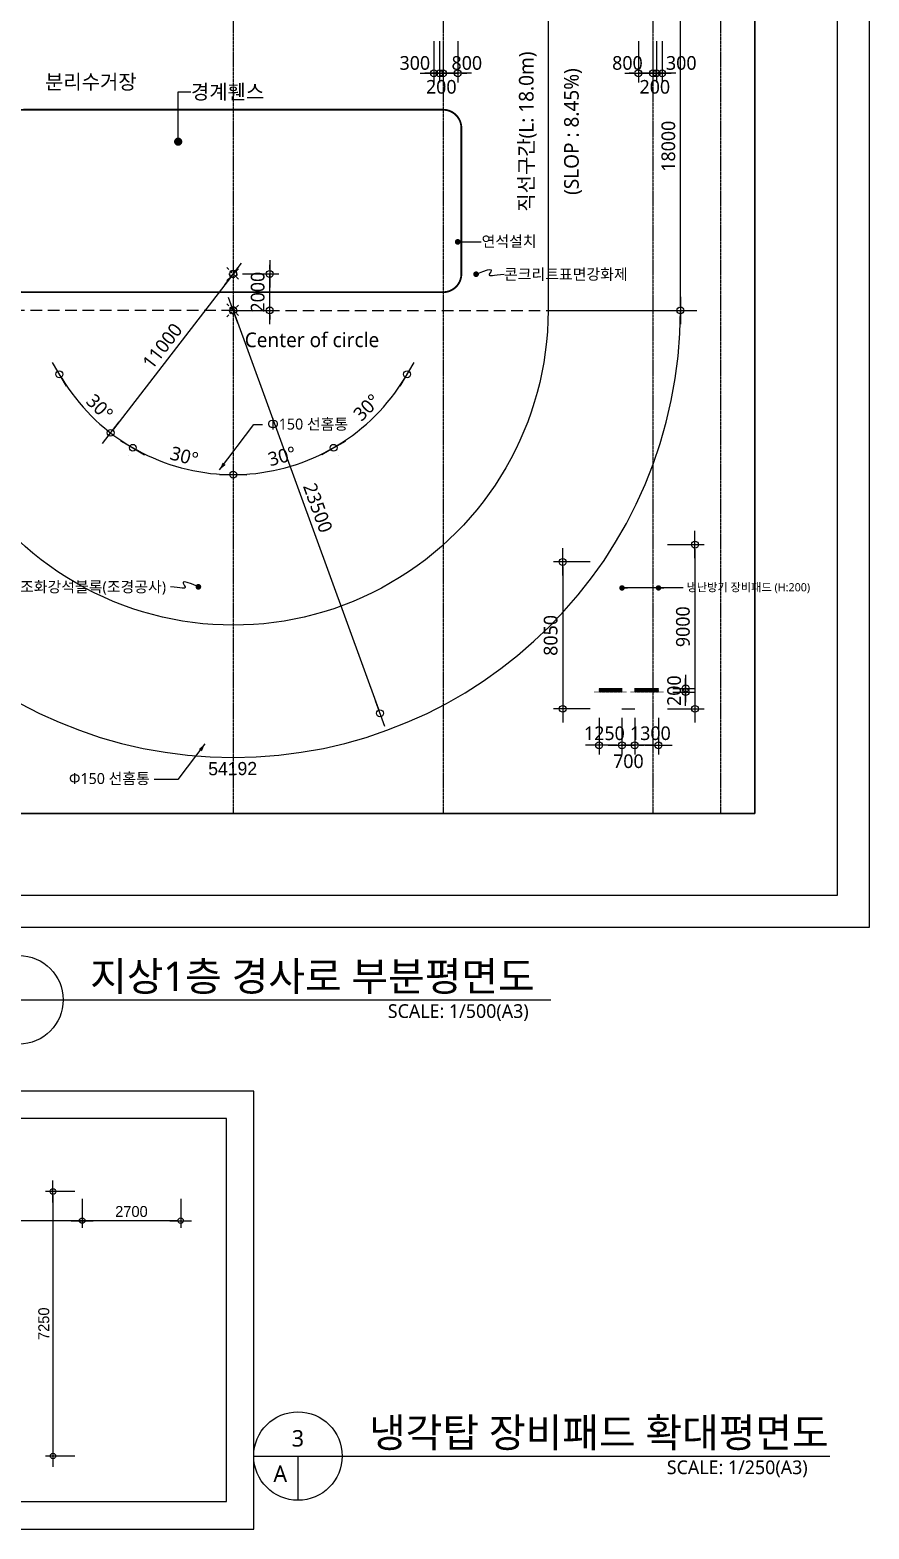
# Model space of a CAD drawing. Header units: millimetres. Extents: x 367092 to 767578, y 396038 to 811791.
# Drawn here: x 408834 to 454805, y 682525 to 764687 of the extents above; entities that cross this region are included whole.
import ezdxf
from ezdxf.enums import TextEntityAlignment as Align

# ---------------------------------------------------------------- set-up
doc = ezdxf.new("R2010")
doc.units = ezdxf.units.MM
doc.header["$LTSCALE"] = 100
doc.header["$MEASUREMENT"] = 0
doc.header["$PDSIZE"] = -10
for name, pattern in [('CENTER', [2, 1.25, -0.25, 0.25, -0.25]), ('HID', [2.5, 1.5, -1]), ('HIDDEN', [9.525, 6.35, -3.175]), ('SYM$0$DASHDOT', [1, 0.5, -0.25, 0, -0.25])]:
    doc.linetypes.add(name, pattern=pattern)
doc.layers.get('0').update_dxf_attribs({"linetype": 'CONTINUOUS'})
doc.layers.get('Defpoints').update_dxf_attribs({"color": 171, "linetype": 'CONTINUOUS'})
for name, color, linetype in [('CEN(ST)', 1, 'CENTER'), ('DIM', 7, 'CONTINUOUS'), ('LED', 7, 'CONTINUOUS'), ('NDIM', 7, 'CONTINUOUS'), ('SASAC 도면명', 2, 'CONTINUOUS'), ('SYM', 7, 'CONTINUOUS'), ('SYM(STAIR)', 251, 'CONTINUOUS'), ('SYM(단차_HATCH)', 252, 'CONTINUOUS'), ('SYM(단차_LINE)', 2, 'CONTINUOUS'), ('TEXT', 3, 'CONTINUOUS'), ('TEXT(MIN)', 7, 'CONTINUOUS'), ('TEXT(실명)', 3, 'CONTINUOUS'), ('TEXT-기입', 6, 'CONTINUOUS'), ('구간정리', 6, 'CONTINUOUS')]:
    doc.layers.add(name, color=color, linetype=linetype)
doc.styles.add('CGS', font='cgse', dxfattribs={"bigfont": 'cgs'})
doc.styles.add('궁서체', font='')
doc.styles.add('나눔바른고딕', font='NanumBarunGothic.ttf')
doc.styles.get('궁서체').set_extended_font_data('GungsuhChe')
doc.dimstyles.new('CPDIM1', dxfattribs={"dimtxt": 3, "dimasz": 2.5, "dimexe": 1.25, "dimexo": 5, "dimgap": 1.5, "dimtad": 1, "dimdec": 0, "dimzin": 1, "dimdsep": 46, "dimlunit": 6, "dimtxsty": '궁서체', "dimblk1": 'Z_DOT', "dimblk2": 'Z_DOT', "dimsah": 1, "dimcen": 2.5, "dimadec": 0, "dimazin": 0, "dimtfac": 1, "dimtdec": 0, "dimtix": 1, "dimtmove": 2, "dimatfit": 3, "dimldrblk": 'Z_DOT', "dimfxl": 1, "dimtolj": 1, "dimtzin": 1, "dimarcsym": 0})
doc.dimstyles.new('NDIM 1200', dxfattribs={"dimscale": 500, "dimtxt": 3, "dimasz": 1, "dimexe": 2, "dimexo": 2, "dimgap": 1, "dimtad": 1, "dimdec": 0, "dimdsep": 46, "dimtxsty": 'CGS', "dimblk": 'DOT0', "dimcen": 1, "dimdle": 8, "dimclrd": 2, "dimclre": 2, "dimclrt": 2, "dimadec": 0, "dimazin": 0, "dimtfac": 1, "dimtdec": 0, "dimtix": 1, "dimtmove": 2, "dimatfit": 3, "dimldrblk": 'DOT0', "dimfxl": 1, "dimtolj": 1, "dimtzin": 0, "dimlwd": -1, "dimlwe": -1, "dimarcsym": 0})
pattern_1 = [(225, (-2438735.248, 731339.954), (15.71544821, -15.71544821), [])]

# ---------------------------------------------------------------- blocks, each defined once
blk = doc.blocks.new('NJKFNKDFGKFDHGFH')
at = {"layer": 'CEN(ST)', "ltscale": 0.5}
for points in [[(43315793.4, 1700115.3), (43315793.4, 1622171.2)], [(43327293.4, 1700115.3), (43327293.4, 1622171.2)], [(43338793.4, 1700115.3), (43338793.4, 1622171.2)], [(43342493.4, 1700115.3), (43342493.4, 1622171.2)]]:
    blk.add_lwpolyline(points, dxfattribs=at)
at = {"layer": 'Defpoints', "ltscale": 10000}
for points in [[(43280781.7, 1706365.3), (43350629.3, 1706365.3), (43350629.3, 1615921.2), (43280781.7, 1615921.2)], [(43282531.7, 1704615.3), (43348879.3, 1704615.3), (43348879.3, 1617671.2), (43282531.7, 1617671.2)], [(43287031.7, 1700115.3), (43344379.3, 1700115.3), (43344379.3, 1622171.2), (43287031.7, 1622171.2)]]:
    blk.add_lwpolyline(points, close=True, dxfattribs=at)
blk = doc.blocks.new('DOT0')
blk.add_line((-3, 0), (3, 0))
at = {"color": 6}
blk.add_circle((0, 0), 0.75, dxfattribs=at)
blk = doc.blocks.new('*D93')
at = {"layer": 'Defpoints', "color": 0, "ltscale": 0.4, "transparency": 16777216}
for p in [(437219, 767316), (444469, 767316), (437219, 749316)]:
    blk.add_point(p, dxfattribs=at)
at = {"layer": 'NDIM', "ltscale": 0.4, "transparency": 16777216}
for p, q in [((437719, 767316), (444969, 767316)), ((444469, 749566), (444469, 767066)), ((437719, 749316), (444969, 749316))]:
    blk.add_line(p, q, dxfattribs=at)
at = {"layer": 'NDIM', "ltscale": 0.4, "transparency": 16777216, "xscale": 250, "yscale": 250, "zscale": 250}
for p, rotation in [((444469, 767316), 90), ((444469, 749316), 270)]:
    blk.add_blockref('DOT0', p, dxfattribs=dict(at, rotation=rotation))
at = {"layer": 'NDIM', "ltscale": 0.4, "transparency": 16777216, "insert": (443812, 758316), "char_height": 750, "attachment_point": 5, "rotation": 90, "style": '나눔바른고딕'}
blk.add_mtext('\\A1;18000', dxfattribs=at)
blk = doc.blocks.new('A$C3FE61B3A')
at = {"layer": 'SYM(STAIR)', "color": 2, "linetype": 'HID'}
for points in [[(0, 707), (707, 0)], [(0, 0), (707, 707)]]:
    blk.add_lwpolyline(points, dxfattribs=at)
blk.add_circle((354, 354), 200, dxfattribs=at)
blk = doc.blocks.new('*D117')
at = {"layer": 'Defpoints', "color": 0, "ltscale": 0.4, "transparency": 16777216}
for p in [(430969, 764566), (431269, 764566), (431269, 762316)]:
    blk.add_point(p, dxfattribs=at)
at = {"layer": 'NDIM', "ltscale": 0.4, "transparency": 16777216}
for p, q in [((430969, 764066), (430969, 761816)), ((431269, 764066), (431269, 761816)), ((430719, 762316), (430469, 762316)), ((430969, 762316), (431269, 762316)), ((431519, 762316), (431769, 762316))]:
    blk.add_line(p, q, dxfattribs=at)
at = {"layer": 'NDIM', "ltscale": 0.4, "transparency": 16777216, "xscale": 250, "yscale": 250, "zscale": 250}
blk.add_blockref('DOT0', (430969, 762316), dxfattribs=at)
at = {"layer": 'NDIM', "ltscale": 0.4, "transparency": 16777216, "xscale": 250, "yscale": 250, "zscale": 250, "rotation": 180}
blk.add_blockref('DOT0', (431269, 762316), dxfattribs=at)
at = {"layer": 'NDIM', "ltscale": 0.4, "transparency": 16777216, "insert": (429919, 762876), "char_height": 750, "attachment_point": 5, "style": '나눔바른고딕'}
blk.add_mtext('\\A1;300', dxfattribs=at)
blk = doc.blocks.new('*D118')
at = {"layer": 'Defpoints', "color": 0, "ltscale": 0.4, "transparency": 16777216}
for p in [(431269, 764566), (431469, 764566), (431469, 762316)]:
    blk.add_point(p, dxfattribs=at)
at = {"layer": 'NDIM', "ltscale": 0.4, "transparency": 16777216}
for p, q in [((431269, 764066), (431269, 761816)), ((431469, 764066), (431469, 761816)), ((431019, 762316), (430769, 762316)), ((431269, 762316), (431469, 762316)), ((431719, 762316), (431969, 762316))]:
    blk.add_line(p, q, dxfattribs=at)
at = {"layer": 'NDIM', "ltscale": 0.4, "transparency": 16777216, "xscale": 250, "yscale": 250, "zscale": 250}
blk.add_blockref('DOT0', (431269, 762316), dxfattribs=at)
at = {"layer": 'NDIM', "ltscale": 0.4, "transparency": 16777216, "xscale": 250, "yscale": 250, "zscale": 250, "rotation": 180}
blk.add_blockref('DOT0', (431469, 762316), dxfattribs=at)
at = {"layer": 'NDIM', "ltscale": 0.4, "transparency": 16777216, "insert": (431369, 761566), "char_height": 750, "attachment_point": 5, "style": '나눔바른고딕'}
blk.add_mtext('\\A1;200', dxfattribs=at)
blk = doc.blocks.new('*D119')
at = {"layer": 'Defpoints', "color": 0, "ltscale": 0.4, "transparency": 16777216}
for p in [(431469, 764566), (432269, 764566), (432269, 762316)]:
    blk.add_point(p, dxfattribs=at)
at = {"layer": 'NDIM', "ltscale": 0.4, "transparency": 16777216}
for p, q in [((431469, 764066), (431469, 761816)), ((432269, 764066), (432269, 761816)), ((431219, 762316), (430969, 762316)), ((431469, 762316), (432269, 762316)), ((432519, 762316), (432769, 762316))]:
    blk.add_line(p, q, dxfattribs=at)
at = {"layer": 'NDIM', "ltscale": 0.4, "transparency": 16777216, "xscale": 250, "yscale": 250, "zscale": 250}
blk.add_blockref('DOT0', (431469, 762316), dxfattribs=at)
at = {"layer": 'NDIM', "ltscale": 0.4, "transparency": 16777216, "xscale": 250, "yscale": 250, "zscale": 250, "rotation": 180}
blk.add_blockref('DOT0', (432269, 762316), dxfattribs=at)
at = {"layer": 'NDIM', "ltscale": 0.4, "transparency": 16777216, "insert": (432769, 762876), "char_height": 750, "attachment_point": 5, "style": '나눔바른고딕'}
blk.add_mtext('\\A1;800', dxfattribs=at)
blk = doc.blocks.new('*D120')
at = {"layer": 'Defpoints', "color": 0, "ltscale": 0.4, "transparency": 16777216}
for p in [(442169, 764566), (442969, 764566), (442969, 762316)]:
    blk.add_point(p, dxfattribs=at)
at = {"layer": 'NDIM', "ltscale": 0.4, "transparency": 16777216}
for p, q in [((442169, 764066), (442169, 761816)), ((442969, 764066), (442969, 761816)), ((441919, 762316), (441669, 762316)), ((442169, 762316), (442969, 762316)), ((443219, 762316), (443469, 762316))]:
    blk.add_line(p, q, dxfattribs=at)
at = {"layer": 'NDIM', "ltscale": 0.4, "transparency": 16777216, "xscale": 250, "yscale": 250, "zscale": 250}
blk.add_blockref('DOT0', (442169, 762316), dxfattribs=at)
at = {"layer": 'NDIM', "ltscale": 0.4, "transparency": 16777216, "xscale": 250, "yscale": 250, "zscale": 250, "rotation": 180}
blk.add_blockref('DOT0', (442969, 762316), dxfattribs=at)
at = {"layer": 'NDIM', "ltscale": 0.4, "transparency": 16777216, "insert": (441569, 762876), "char_height": 750, "attachment_point": 5, "style": '나눔바른고딕'}
blk.add_mtext('\\A1;800', dxfattribs=at)
blk = doc.blocks.new('*D121')
at = {"layer": 'Defpoints', "color": 0, "ltscale": 0.4, "transparency": 16777216}
for p in [(442969, 764566), (443169, 764566), (443169, 762316)]:
    blk.add_point(p, dxfattribs=at)
at = {"layer": 'NDIM', "ltscale": 0.4, "transparency": 16777216}
for p, q in [((442969, 764066), (442969, 761816)), ((443169, 764066), (443169, 761816)), ((442719, 762316), (442469, 762316)), ((442969, 762316), (443169, 762316)), ((443419, 762316), (443669, 762316))]:
    blk.add_line(p, q, dxfattribs=at)
at = {"layer": 'NDIM', "ltscale": 0.4, "transparency": 16777216, "xscale": 250, "yscale": 250, "zscale": 250}
blk.add_blockref('DOT0', (442969, 762316), dxfattribs=at)
at = {"layer": 'NDIM', "ltscale": 0.4, "transparency": 16777216, "xscale": 250, "yscale": 250, "zscale": 250, "rotation": 180}
blk.add_blockref('DOT0', (443169, 762316), dxfattribs=at)
at = {"layer": 'NDIM', "ltscale": 0.4, "transparency": 16777216, "insert": (443069, 761566), "char_height": 750, "attachment_point": 5, "style": '나눔바른고딕'}
blk.add_mtext('\\A1;200', dxfattribs=at)
blk = doc.blocks.new('*D122')
at = {"layer": 'Defpoints', "color": 0, "ltscale": 0.4, "transparency": 16777216}
for p in [(443169, 764566), (443469, 764566), (443469, 762316)]:
    blk.add_point(p, dxfattribs=at)
at = {"layer": 'NDIM', "ltscale": 0.4, "transparency": 16777216}
for p, q in [((443169, 764066), (443169, 761816)), ((443469, 764066), (443469, 761816)), ((442919, 762316), (442669, 762316)), ((443169, 762316), (443469, 762316)), ((443719, 762316), (443969, 762316))]:
    blk.add_line(p, q, dxfattribs=at)
at = {"layer": 'NDIM', "ltscale": 0.4, "transparency": 16777216, "xscale": 250, "yscale": 250, "zscale": 250}
blk.add_blockref('DOT0', (443169, 762316), dxfattribs=at)
at = {"layer": 'NDIM', "ltscale": 0.4, "transparency": 16777216, "xscale": 250, "yscale": 250, "zscale": 250, "rotation": 180}
blk.add_blockref('DOT0', (443469, 762316), dxfattribs=at)
at = {"layer": 'NDIM', "ltscale": 0.4, "transparency": 16777216, "insert": (444519, 762876), "char_height": 750, "attachment_point": 5, "style": '나눔바른고딕'}
blk.add_mtext('\\A1;300', dxfattribs=at)
blk = doc.blocks.new('*D33')
at = {"layer": 'Defpoints', "color": 0, "ltscale": 0.4, "transparency": 16777216}
for p in [(419969, 751316), (419969, 751316), (410443, 745816), (411543, 744245), (414469, 741789)]:
    blk.add_point(p, dxfattribs=at)
at = {"layer": 'NDIM', "ltscale": 0.4, "transparency": 16777216}
blk.add_line((414219, 741356), (414219, 741356), dxfattribs=at)
blk.add_arc((419969, 751316), 11000, 211.3022, 238.69779, dxfattribs=at)
at = {"layer": 'NDIM', "ltscale": 0.4, "transparency": 16777216, "xscale": 250, "yscale": 250, "zscale": 250}
for p, rotation in [((410443, 745816), 120.6511024170367), ((414469, 741789), 329.3488972360865)]:
    blk.add_blockref('DOT0', p, dxfattribs=dict(at, rotation=rotation))
at = {"layer": 'NDIM', "ltscale": 0.4, "transparency": 16777216, "insert": (412656, 744003), "char_height": 750, "attachment_point": 5, "rotation": 315, "style": '나눔바른고딕'}
blk.add_mtext('\\A1;30°', dxfattribs=at)
blk = doc.blocks.new('*D34')
at = {"layer": 'Defpoints', "color": 0, "ltscale": 0.4, "transparency": 16777216}
for p in [(419969, 751316), (419969, 751316), (414469, 741789), (416207, 740979), (419969, 740316)]:
    blk.add_point(p, dxfattribs=at)
at = {"layer": 'NDIM', "ltscale": 0.4, "transparency": 16777216}
blk.add_line((419969, 739816), (419969, 739816), dxfattribs=at)
blk.add_arc((419969, 751316), 11000, 241.3022, 268.69791, dxfattribs=at)
at = {"layer": 'NDIM', "ltscale": 0.4, "transparency": 16777216, "xscale": 250, "yscale": 250, "zscale": 250}
for p, rotation in [((414469, 741789), 150.6511021082802), ((419969, 740316), 359.3490095799417)]:
    blk.add_blockref('DOT0', p, dxfattribs=dict(at, rotation=rotation))
at = {"layer": 'NDIM', "ltscale": 0.4, "transparency": 16777216, "insert": (417292, 741326), "char_height": 750, "attachment_point": 5, "rotation": 345.00006, "style": '나눔바른고딕'}
blk.add_mtext('\\A1;30°', dxfattribs=at)
blk = doc.blocks.new('*D35')
at = {"layer": 'Defpoints', "color": 0, "ltscale": 0.4, "transparency": 16777216}
for p in [(419969, 751316), (419969, 751316), (429495, 745816), (427040, 742889), (425469, 741789)]:
    blk.add_point(p, dxfattribs=at)
at = {"layer": 'NDIM', "ltscale": 0.4, "transparency": 16777216}
blk.add_line((425719, 741356), (425719, 741356), dxfattribs=at)
blk.add_arc((419969, 751316), 11000, 301.30221, 328.6978, dxfattribs=at)
at = {"layer": 'NDIM', "ltscale": 0.4, "transparency": 16777216, "xscale": 250, "yscale": 250, "zscale": 250}
for p, rotation in [((429495, 745816), 59.34889758296331), ((425469, 741789), 210.651102763915)]:
    blk.add_blockref('DOT0', p, dxfattribs=dict(at, rotation=rotation))
at = {"layer": 'NDIM', "ltscale": 0.4, "transparency": 16777216, "insert": (427282, 744003), "char_height": 750, "attachment_point": 5, "rotation": 45, "style": '나눔바른고딕'}
blk.add_mtext('\\A1;30°', dxfattribs=at)
blk = doc.blocks.new('*D36')
at = {"layer": 'Defpoints', "color": 0, "ltscale": 0.4, "transparency": 16777216}
for p in [(419969, 751316), (419969, 751316), (425469, 741789), (419969, 740316), (421879, 740483)]:
    blk.add_point(p, dxfattribs=at)
at = {"layer": 'NDIM', "ltscale": 0.4, "transparency": 16777216}
blk.add_line((419969, 739816), (419969, 739816), dxfattribs=at)
blk.add_arc((419969, 751316), 11000, 271.30209, 298.6978, dxfattribs=at)
at = {"layer": 'NDIM', "ltscale": 0.4, "transparency": 16777216, "xscale": 250, "yscale": 250, "zscale": 250}
for p, rotation in [((425469, 741789), 29.34889789171987), ((419969, 740316), 180.650990420058)]:
    blk.add_blockref('DOT0', p, dxfattribs=dict(at, rotation=rotation))
at = {"layer": 'NDIM', "ltscale": 0.4, "transparency": 16777216, "insert": (422646, 741326), "char_height": 750, "attachment_point": 5, "rotation": 14.99994, "style": '나눔바른고딕'}
blk.add_mtext('\\A1;30°', dxfattribs=at)
blk = doc.blocks.new('Z_DOT')
at = {"layer": 'DIM', "color": 0}
for p, q in [((-1, 0), (1, 0)), ((0, -1), (0, 1))]:
    blk.add_line(p, q, dxfattribs=at)
for radius in [0.5, 0.25]:
    blk.add_circle((0, 0), radius, dxfattribs=at)
blk = doc.blocks.new('*D56')
at = {"layer": 'Defpoints', "color": 0, "ltscale": 0.4, "transparency": 16777216}
for p in [(419969, 799691), (435230, 778816), (426331, 776290), (419969, 767316), (419969, 721747)]:
    blk.add_point(p, dxfattribs=at)
at = {"layer": 'NDIM', "ltscale": 0.4, "transparency": 16777216}
blk.add_arc((419969, 767316), 11000, 38.3022, 88.6978, dxfattribs=at)
at = {"layer": 'NDIM', "ltscale": 0.4, "transparency": 16777216, "xscale": 250, "yscale": 250, "zscale": 250}
for p, rotation in [((419969, 778316), 179.34889758284), ((428754, 773936), 307.6511024156261)]:
    blk.add_blockref('DOT0', p, dxfattribs=dict(at, rotation=rotation))
at = {"layer": 'NDIM', "ltscale": 0.4, "transparency": 16777216, "insert": (425170, 777747), "char_height": 750, "attachment_point": 5, "rotation": 333.5, "style": '나눔바른고딕'}
blk.add_mtext('\\A1;53°', dxfattribs=at)
blk = doc.blocks.new('*D402')
at = {"layer": 'Defpoints', "color": 0, "ltscale": 0.4, "transparency": 16777216}
for p in [(411692, 701025), (410092, 686525), (411692, 686525)]:
    blk.add_point(p, dxfattribs=at)
at = {"layer": 'NDIM', "ltscale": 0.4, "transparency": 16777216}
for p, q in [((411292, 701025), (409692, 701025)), ((410092, 700825), (410092, 686725)), ((411292, 686525), (409692, 686525))]:
    blk.add_line(p, q, dxfattribs=at)
at = {"layer": 'NDIM', "ltscale": 0.4, "transparency": 16777216, "xscale": 200, "yscale": 200, "zscale": 200}
for p, rotation in [((410092, 701025), 90), ((410092, 686525), 270)]:
    blk.add_blockref('DOT0', p, dxfattribs=dict(at, rotation=rotation))
at = {"layer": 'NDIM', "ltscale": 0.4, "transparency": 16777216, "insert": (409592, 693775), "char_height": 600, "attachment_point": 5, "rotation": 90, "style": 'CGS'}
blk.add_mtext('\\A1;7250', dxfattribs=at)
blk = doc.blocks.new('*D403')
at = {"layer": 'Defpoints', "color": 0, "ltscale": 0.4, "transparency": 16777216}
for p in [(411692, 701025), (417092, 701025), (411692, 699425)]:
    blk.add_point(p, dxfattribs=at)
at = {"layer": 'NDIM', "ltscale": 0.4, "transparency": 16777216}
for p, q in [((411692, 700625), (411692, 699025)), ((417092, 700625), (417092, 699025)), ((416892, 699425), (411892, 699425))]:
    blk.add_line(p, q, dxfattribs=at)
at = {"layer": 'NDIM', "ltscale": 0.4, "transparency": 16777216, "xscale": 200, "yscale": 200, "zscale": 200, "rotation": 180}
blk.add_blockref('DOT0', (411692, 699425), dxfattribs=at)
at = {"layer": 'NDIM', "ltscale": 0.4, "transparency": 16777216, "xscale": 200, "yscale": 200, "zscale": 200}
blk.add_blockref('DOT0', (417092, 699425), dxfattribs=at)
at = {"layer": 'NDIM', "ltscale": 0.4, "transparency": 16777216, "insert": (414392, 699925), "char_height": 600, "attachment_point": 5, "style": 'CGS'}
blk.add_mtext('\\A1;2700', dxfattribs=at)
blk = doc.blocks.new('*D412')
at = {"layer": 'Defpoints', "color": 0, "ltscale": 0.4, "transparency": 16777216}
for p in [(372492, 701025), (411692, 701025), (372492, 699425)]:
    blk.add_point(p, dxfattribs=at)
at = {"layer": 'NDIM', "ltscale": 0.4, "transparency": 16777216}
for p, q in [((372492, 700625), (372492, 699025)), ((411692, 700625), (411692, 699025)), ((411492, 699425), (372692, 699425))]:
    blk.add_line(p, q, dxfattribs=at)
at = {"layer": 'NDIM', "ltscale": 0.4, "transparency": 16777216, "xscale": 200, "yscale": 200, "zscale": 200, "rotation": 180}
blk.add_blockref('DOT0', (372492, 699425), dxfattribs=at)
at = {"layer": 'NDIM', "ltscale": 0.4, "transparency": 16777216, "xscale": 200, "yscale": 200, "zscale": 200}
blk.add_blockref('DOT0', (411692, 699425), dxfattribs=at)
at = {"layer": 'NDIM', "ltscale": 0.4, "transparency": 16777216, "insert": (392092, 699925), "char_height": 600, "attachment_point": 5, "style": 'CGS'}
blk.add_mtext('\\A1;19600', dxfattribs=at)
blk = doc.blocks.new('*D418')
at = {"layer": 'Defpoints', "color": 0, "ltscale": 0.4, "transparency": 16777216}
for p in [(419969, 751316), (421969, 751316), (419969, 749316)]:
    blk.add_point(p, dxfattribs=at)
at = {"layer": 'NDIM', "ltscale": 0.4, "transparency": 16777216}
for p, q in [((421969, 751566), (421969, 751816)), ((420469, 751316), (422469, 751316)), ((421969, 749316), (421969, 751316)), ((420469, 749316), (422469, 749316)), ((421969, 749066), (421969, 748816))]:
    blk.add_line(p, q, dxfattribs=at)
at = {"layer": 'NDIM', "ltscale": 0.4, "transparency": 16777216, "xscale": 250, "yscale": 250, "zscale": 250}
for p, rotation in [((421969, 751316), 270), ((421969, 749316), 90)]:
    blk.add_blockref('DOT0', p, dxfattribs=dict(at, rotation=rotation))
at = {"layer": 'NDIM', "ltscale": 0.4, "transparency": 16777216, "insert": (421312, 750316), "char_height": 750, "attachment_point": 5, "rotation": 90, "style": '나눔바른고딕'}
blk.add_mtext('\\A1;2000', dxfattribs=at)
blk = doc.blocks.new('*D419')
at = {"layer": 'Defpoints', "color": 0, "ltscale": 0.4, "transparency": 16777216}
for p in [(419969, 749316), (428007, 727233), (428007, 727233)]:
    blk.add_point(p, dxfattribs=at)
at = {"layer": 'NDIM', "ltscale": 0.4, "transparency": 16777216}
blk.add_line((420055, 749081), (427921, 727468), dxfattribs=at)
at = {"layer": 'NDIM', "ltscale": 0.4, "transparency": 16777216, "xscale": 250, "yscale": 250, "zscale": 250}
for p, rotation in [((419969, 749316), 109.9999475570567), ((428007, 727233), 289.9999475570568)]:
    blk.add_blockref('DOT0', p, dxfattribs=dict(at, rotation=rotation))
at = {"layer": 'NDIM', "ltscale": 0.4, "transparency": 16777216, "insert": (424606, 738499), "char_height": 750, "attachment_point": 5, "rotation": 289.99995, "style": '나눔바른고딕'}
blk.add_mtext('\\A1;23500', dxfattribs=at)
blk = doc.blocks.new('*D422')
at = {"layer": 'Defpoints', "color": 0, "ltscale": 0.4, "transparency": 16777216}
for p in [(419969, 751316), (413250, 742607), (413250, 742607)]:
    blk.add_point(p, dxfattribs=at)
at = {"layer": 'NDIM', "ltscale": 0.4, "transparency": 16777216}
blk.add_line((419817, 751118), (413403, 742804), dxfattribs=at)
at = {"layer": 'NDIM', "ltscale": 0.4, "transparency": 16777216, "xscale": 250, "yscale": 250, "zscale": 250}
for p, rotation in [((419969, 751316), 52.3487029783139), ((413250, 742607), 232.3487029783139)]:
    blk.add_blockref('DOT0', p, dxfattribs=dict(at, rotation=rotation))
at = {"layer": 'NDIM', "ltscale": 0.4, "transparency": 16777216, "insert": (416089, 747363), "char_height": 750, "attachment_point": 5, "rotation": 52.3487, "style": '나눔바른고딕'}
blk.add_mtext('\\A1;11000', dxfattribs=at)
blk = doc.blocks.new('*D474')
at = {"layer": 'Defpoints', "color": 0, "ltscale": 0.4, "transparency": 16777216}
for p in [(443269, 736480), (443269, 727480), (445269, 727480)]:
    blk.add_point(p, dxfattribs=at)
at = {"layer": 'NDIM', "ltscale": 0.4, "transparency": 16777216}
for p, q in [((443769, 736480), (445769, 736480)), ((445269, 736230), (445269, 727730)), ((443769, 727480), (445769, 727480))]:
    blk.add_line(p, q, dxfattribs=at)
at = {"layer": 'NDIM', "ltscale": 0.4, "transparency": 16777216, "xscale": 250, "yscale": 250, "zscale": 250}
for p, rotation in [((445269, 736480), 90), ((445269, 727480), 270)]:
    blk.add_blockref('DOT0', p, dxfattribs=dict(at, rotation=rotation))
at = {"layer": 'NDIM', "ltscale": 0.4, "transparency": 16777216, "insert": (444611, 731980), "char_height": 750, "attachment_point": 5, "rotation": 90, "style": '나눔바른고딕'}
blk.add_mtext('\\A1;9000', dxfattribs=at)
blk = doc.blocks.new('*D475')
at = {"layer": 'Defpoints', "color": 0, "ltscale": 0.4, "transparency": 16777216}
for p in [(441969, 727480), (443269, 727480), (441969, 725480)]:
    blk.add_point(p, dxfattribs=at)
at = {"layer": 'NDIM', "ltscale": 0.4, "transparency": 16777216}
for p, q in [((441969, 726980), (441969, 724980)), ((443269, 726980), (443269, 724980)), ((443019, 725480), (442219, 725480))]:
    blk.add_line(p, q, dxfattribs=at)
at = {"layer": 'NDIM', "ltscale": 0.4, "transparency": 16777216, "xscale": 250, "yscale": 250, "zscale": 250, "rotation": 180}
blk.add_blockref('DOT0', (441969, 725480), dxfattribs=at)
at = {"layer": 'NDIM', "ltscale": 0.4, "transparency": 16777216, "xscale": 250, "yscale": 250, "zscale": 250}
blk.add_blockref('DOT0', (443269, 725480), dxfattribs=at)
at = {"layer": 'NDIM', "ltscale": 0.4, "transparency": 16777216, "insert": (442826, 726138), "char_height": 750, "attachment_point": 5, "style": '나눔바른고딕'}
blk.add_mtext('\\A1;1300', dxfattribs=at)
blk = doc.blocks.new('*D476')
at = {"layer": 'Defpoints', "color": 0, "ltscale": 0.4, "transparency": 16777216}
for p in [(441269, 727479), (441969, 727480), (441269, 725480)]:
    blk.add_point(p, dxfattribs=at)
at = {"layer": 'NDIM', "ltscale": 0.4, "transparency": 16777216}
for p, q in [((441269, 726979), (441269, 724980)), ((441969, 726980), (441969, 724980)), ((441019, 725480), (440769, 725480)), ((441969, 725480), (441269, 725480)), ((442219, 725480), (442469, 725480))]:
    blk.add_line(p, q, dxfattribs=at)
at = {"layer": 'NDIM', "ltscale": 0.4, "transparency": 16777216, "xscale": 250, "yscale": 250, "zscale": 250}
blk.add_blockref('DOT0', (441269, 725480), dxfattribs=at)
at = {"layer": 'NDIM', "ltscale": 0.4, "transparency": 16777216, "xscale": 250, "yscale": 250, "zscale": 250, "rotation": 180}
blk.add_blockref('DOT0', (441969, 725480), dxfattribs=at)
at = {"layer": 'NDIM', "ltscale": 0.4, "transparency": 16777216, "insert": (441620, 724604), "char_height": 750, "attachment_point": 5, "style": '나눔바른고딕'}
blk.add_mtext('\\A1;700', dxfattribs=at)
blk = doc.blocks.new('*D477')
at = {"layer": 'Defpoints', "color": 0, "ltscale": 0.4, "transparency": 16777216}
for p in [(440019, 727479), (441269, 727479), (440019, 725479)]:
    blk.add_point(p, dxfattribs=at)
at = {"layer": 'NDIM', "ltscale": 0.4, "transparency": 16777216}
for p, q in [((440019, 726979), (440019, 724979)), ((441269, 726979), (441269, 724979)), ((441019, 725479), (440269, 725479))]:
    blk.add_line(p, q, dxfattribs=at)
at = {"layer": 'NDIM', "ltscale": 0.4, "transparency": 16777216, "xscale": 250, "yscale": 250, "zscale": 250, "rotation": 180}
blk.add_blockref('DOT0', (440019, 725479), dxfattribs=at)
at = {"layer": 'NDIM', "ltscale": 0.4, "transparency": 16777216, "xscale": 250, "yscale": 250, "zscale": 250}
blk.add_blockref('DOT0', (441269, 725479), dxfattribs=at)
at = {"layer": 'NDIM', "ltscale": 0.4, "transparency": 16777216, "insert": (440307, 726136), "char_height": 750, "attachment_point": 5, "style": '나눔바른고딕'}
blk.add_mtext('\\A1;1250', dxfattribs=at)
blk = doc.blocks.new('*D478')
at = {"layer": 'Defpoints', "color": 0, "ltscale": 0.4, "transparency": 16777216}
for p in [(440021, 735529), (438021, 727479), (440021, 727479)]:
    blk.add_point(p, dxfattribs=at)
at = {"layer": 'NDIM', "ltscale": 0.4, "transparency": 16777216}
for p, q in [((439521, 735529), (437521, 735529)), ((438021, 735279), (438021, 727729)), ((439521, 727479), (437521, 727479))]:
    blk.add_line(p, q, dxfattribs=at)
at = {"layer": 'NDIM', "ltscale": 0.4, "transparency": 16777216, "xscale": 250, "yscale": 250, "zscale": 250}
for p, rotation in [((438021, 735529), 90), ((438021, 727479), 270)]:
    blk.add_blockref('DOT0', p, dxfattribs=dict(at, rotation=rotation))
at = {"layer": 'NDIM', "ltscale": 0.4, "transparency": 16777216, "insert": (437364, 731504), "char_height": 750, "attachment_point": 5, "rotation": 90, "style": '나눔바른고딕'}
blk.add_mtext('\\A1;8050', dxfattribs=at)
blk = doc.blocks.new('_Dot')
at = {"color": 0, "linetype": 'ByBlock', "lineweight": -2}
blk.add_line((-0.5, 0), (-1, 0), dxfattribs=at)
at = {"color": 0, "linetype": 'ByBlock', "const_width": 0.5}
blk.add_lwpolyline([(-0.25, 0, 1), (0.25, 0, 1)], format="xyb", close=True, dxfattribs=at)
blk = doc.blocks.new('*D480')
at = {"layer": 'Defpoints', "color": 0, "ltscale": 0.4, "transparency": 16777216}
for p in [(443552, 728600), (443552, 728400), (444759, 728600)]:
    blk.add_point(p, dxfattribs=at)
at = {"layer": 'NDIM', "ltscale": 0.4, "transparency": 16777216}
for p, q in [((444759, 728850), (444759, 729100)), ((444052, 728600), (445259, 728600)), ((444052, 728400), (445259, 728400)), ((444759, 728400), (444759, 728600)), ((444759, 728150), (444759, 727900))]:
    blk.add_line(p, q, dxfattribs=at)
at = {"layer": 'NDIM', "ltscale": 0.4, "transparency": 16777216, "xscale": 250, "yscale": 250, "zscale": 250}
for p, rotation in [((444759, 728600), 270), ((444759, 728400), 90)]:
    blk.add_blockref('DOT0', p, dxfattribs=dict(at, rotation=rotation))
at = {"layer": 'NDIM', "ltscale": 0.4, "transparency": 16777216, "insert": (444130, 728475), "char_height": 750, "attachment_point": 5, "rotation": 90, "style": '나눔바른고딕'}
blk.add_mtext('\\A1;200', dxfattribs=at)

msp = doc.modelspace()

# ---------------------------------------------------------------- hatches: boundary and pattern name
at = {"layer": 'SYM(단차_HATCH)'}
h = msp.add_hatch(dxfattribs=at)
h.set_pattern_fill('ANSI31', color=251, scale=7, angle=180, style=0)
h.set_pattern_definition(pattern_1)
h.paths.add_polyline_path([(440020.8, 728600.4), (440020.8, 728400.4), (441270.8, 728400.4), (441270.8, 728600.4)])
h = msp.add_hatch(dxfattribs=at)
h.set_pattern_fill('ANSI31', color=251, scale=7, angle=180, style=0)
h.set_pattern_definition(pattern_1)
h.paths.add_polyline_path([(441969.2, 728400.4), (443269.2, 728400.4), (443269.2, 728600.4), (441969.2, 728600.4)])

# ---------------------------------------------------------------- linework, layer by layer
at = {"ltscale": 10000}
msp.add_line((444621.3, 734107.3), (441420.8, 734107.3), dxfattribs=at)
at = {"layer": 'Defpoints', "ltscale": 10000}
for points in [[(391207.6, 799691.4), (448555.2, 799691.4), (448555.2, 721747.3), (391207.6, 721747.3)], [(391207.6, 721747.3), (448555.2, 721747.3), (448555.2, 799691.4), (391207.6, 799691.4)], [(367091.8, 682524.8), (421091.8, 682524.8), (421091.8, 706524.8), (367091.8, 706524.8)], [(368591.8, 684024.8), (419591.8, 684024.8), (419591.8, 705024.8), (368591.8, 705024.8)]]:
    msp.add_lwpolyline(points, close=True, dxfattribs=at)
at = {"layer": 'LED', "const_width": 156.2}
for points in [[(432269.2, 753151, -1), (432269.2, 752994.7, -1)], [(433274.8, 751378.3, -1), (433274.8, 751222.1, -1)], [(418060.1, 734246, 1), (418060.1, 734089.7, 1)]]:
    msp.add_lwpolyline(points, format="xyb", close=True, dxfattribs=at)
at = {"layer": 'LED'}
for points in [[(432269.2, 753072.9), (433552.7, 753072.9)], [(433274.8, 751300.2), (433646.8, 751455.3), (433893.3, 751538.9), (434036.9, 751564.6), (434100.1, 751545.8), (434105.5, 751496), (434075.6, 751428.6), (434032.9, 751357.2), (434000, 751295.1), (433995.4, 751253), (434022.4, 751230.2), (434080.2, 751223.2), (434168.1, 751228.4), (434285.4, 751242.2), (434431.3, 751261.2), (434605.1, 751281.7), (434806, 751300.2)], [(419219.2, 740579.1), (421101.2, 743058.2), (421578.8, 743058.2)], [(418060.1, 734167.8), (417688.2, 734322.9), (417441.6, 734406.6), (417298, 734432.3), (417234.8, 734413.5), (417229.4, 734363.7), (417259.3, 734296.3), (417302, 734224.8), (417334.9, 734162.7), (417339.5, 734120.7), (417312.5, 734097.9), (417254.7, 734090.8), (417166.8, 734096), (417049.5, 734109.9), (416903.6, 734128.8), (416729.9, 734149.3), (416528.9, 734167.8)], [(418413.7, 725553.2), (416931.3, 723600.5), (415643.3, 723600.5)]]:
    msp.add_lwpolyline(points, dxfattribs=at)
for points in [[(419219.2, 740579.1), (419554.1, 740848), (419388.2, 740974)], [(418413.7, 725553.2), (418087, 725274.5), (418256.6, 725153.5)]]:
    msp.add_solid(points, dxfattribs=at)
at = {"layer": 'NDIM', "ltscale": 0.4}
msp.add_lwpolyline([(395469.2, 749315.7, 1), (444469.2, 749315.7)], format="xyb", dxfattribs=at)
at = {"layer": 'SASAC 도면명', "ltscale": 10000}
msp.add_line((441270.8, 727479.2), (441969.2, 727480), dxfattribs=at)
at = {"layer": 'SYM'}
for p, q in [((405805.4, 711530.8), (437366, 711530.8)), ((421091.8, 686524.8), (452652.5, 686524.8)), ((423516.1, 686524.8), (423516.1, 684100.5))]:
    msp.add_line(p, q, dxfattribs=at)
at = {"layer": 'SYM', "color": 2}
msp.add_lwpolyline([(437219.2, 767315.7), (437219.2, 749315.7, -1.0000003), (402719.2, 749315.7), (402719.2, 768315.7, -0.4142136), (419969.2, 785565.7)], format="xyb", dxfattribs=at)
at = {"layer": 'SYM', "linetype": 'HIDDEN'}
for points in [[(419970.8, 749315), (394470.8, 749315)], [(419967, 749315), (445467, 749315)]]:
    msp.add_lwpolyline(points, dxfattribs=at)
at = {"layer": 'SYM'}
for centre in [(408229.6, 711530.8), (423516.1, 686524.8)]:
    msp.add_circle(centre, 2424.2, dxfattribs=at)
at = {"layer": 'SYM(단차_LINE)', "const_width": 30}
for points in [[(439738.3, 728400.4), (440020.8, 728400.4), (440020.8, 728600.4), (441270.8, 728600.4), (441270.8, 728400.4), (441520.8, 728400.4)], [(443551.7, 728400.4), (443269.2, 728400.4), (443269.2, 728600.4), (441969.2, 728600.4), (441969.2, 728400.4), (441719.2, 728400.4)]]:
    msp.add_lwpolyline(points, dxfattribs=at)
at = {"layer": '구간정리', "linetype": 'SYM$0$DASHDOT', "ltscale": 5, "const_width": 100}
msp.add_lwpolyline([(408469.2, 750315.7), (431469.2, 750315.7, 0.4142136), (432469.2, 751315.7), (432469.2, 759315.7, 0.4142136), (431469.2, 760315.7), (408469.2, 760315.7, 0.4142136), (407469.2, 759315.7), (407469.2, 751315.7, 0.4142136)], format="xyb", close=True, dxfattribs=at)

# ---------------------------------------------------------------- block references
for p in [(419615.6, 750962.2), (419615.6, 748962.1)]:
    msp.add_blockref('A$C3FE61B3A', p)
at = {"layer": 'NDIM', "ltscale": 0.4}
msp.add_blockref('NJKFNKDFGKFDHGFH', (-42895824.1, -900423.9), dxfattribs=at)
at = {"layer": 'NDIM', "ltscale": 10000, "xscale": -300, "yscale": 300, "zscale": 300, "rotation": 359.9999999999992}
for p in [(441270.8, 734107.3), (443269.2, 734107.3)]:
    msp.add_blockref('_Dot', p, dxfattribs=at)

# ---------------------------------------------------------------- texts
at = {"layer": 'NDIM', "ltscale": 0.4, "insert": (419937, 724197.7), "char_height": 720, "attachment_point": 5, "rotation": 0.306185, "style": 'CGS'}
msp.add_mtext('\\A1;54192', dxfattribs=at)
at = {"layer": 'TEXT', "style": '나눔바른고딕'}
for s, p in [('지상1층 경사로 부분평면도', (412128, 712015.6)), ('냉각탑 장비패드 확대평면도', (427414.5, 687009.6))]:
    msp.add_text(s, height=1600, dxfattribs=at).set_placement(p)
for s, p in [('SCALE: 1/500(A3)', (436157.3, 711288.3)), ('SCALE: 1/250(A3)', (451443.7, 686282.4))]:
    msp.add_text(s, height=750, dxfattribs=at).set_placement(p, align=Align.TOP_RIGHT)
for s, p in [('3', (423516.1, 687494.5)), ('A', (422546.4, 685555.1))]:
    msp.add_text(s, height=900, dxfattribs=at).set_placement(p, align=Align.MIDDLE)
at = {"layer": 'TEXT(MIN)', "style": '나눔바른고딕'}
msp.add_text('분리수거장', height=800, dxfattribs=at).set_placement((412169.2, 761840.3), align=Align.MIDDLE_CENTER)
for s, height, p in [('경계휀스', 800, (417653.4, 761293.4)), ('THK60 인조화강석블록(조경공사)', 600, (404942.5, 734167.8)), ('냉난방기 장비패드 (H:200)', 450, (444806.3, 734142))]:
    msp.add_text(s, height=height, dxfattribs=at).set_placement(p, align=Align.MIDDLE_LEFT)
msp.add_text('Center of circle', height=800, dxfattribs=at).set_placement((420598.9, 747303.7))
for p in [(426266.8, 743086.9), (415401.3, 723658.8)]:
    msp.add_text('Φ150 선홈통', height=600, dxfattribs=at).set_placement(p, align=Align.MIDDLE_RIGHT)
at = {"layer": 'TEXT(실명)', "style": '나눔바른고딕'}
msp.add_text('연석설치', height=600, dxfattribs=at).set_placement((435085.7, 753101.5), align=Align.MIDDLE_CENTER)
msp.add_text('콘크리트표면강화제', height=600, dxfattribs=at).set_placement((434806, 751300.2), align=Align.MIDDLE_LEFT)
at = {"layer": 'TEXT-기입', "style": '나눔바른고딕'}
for s, p in [('직선구간(L: 18.0m)', (436024, 759117.7)), ('(SLOP : 8.45%%%)', (438499, 759117.7))]:
    msp.add_text(s, height=800, rotation=90, dxfattribs=at).set_placement(p, align=Align.MIDDLE_CENTER)

# ---------------------------------------------------------------- dimensions: what is measured, and where the dimension line sits
at = {"layer": 'NDIM', "ltscale": 0.4}
for base, line1, line2, picture, middle in [((426330.9, 776289.5), ((419969.2, 799691.4), (419969.2, 721747.3)), ((419969.2, 767315.7), (435230.2, 778815.7)), '*D56', (425170.2, 777747.2)), ((411542.7, 744245), ((419969.2, 751315.7), (414469.2, 741789.4)), ((419969.2, 751315.7), (410442.9, 745815.7)), '*D33', (412656.2, 744002.6)), ((416207, 740979.1), ((419969.2, 751315.7), (419969.2, 740315.7)), ((419969.2, 751315.7), (414469.2, 741789.4)), '*D34', (417292.5, 741325.9)), ((421879.3, 740482.8), ((419969.2, 751315.7), (419969.2, 740315.7)), ((419969.2, 751315.7), (425469.2, 741789.4)), '*D36', (422646, 741325.9)), ((427039.9, 742889.2), ((419969.2, 751315.7), (425469.2, 741789.4)), ((419969.2, 751315.7), (429495.5, 745815.7)), '*D35', (427282.3, 744002.6))]:
    dim = msp.add_angular_dim_2l(base=base, line1=line1, line2=line2, dimstyle='NDIM 1200', override={"dimscale": 250, "dimtxsty": '나눔바른고딕', "dimclrd": 256, "dimclre": 256, "dimclrt": 256}, dxfattribs=at)
    dim.commit()
    dim.dimension.update_dxf_attribs({"geometry": picture, "text_midpoint": middle})
for base, p1, p2, angle, override, picture, middle in [((444469.2, 767315.7), (437219.2, 749315.7), (437219.2, 767315.7), 90, {"dimscale": 250, "dimtxsty": '나눔바른고딕', "dimclrd": 256, "dimclre": 256, "dimclrt": 256}, '*D93', (443812, 758315.7)), ((421969.2, 751315.7), (419969.1, 749315.7), (419969.2, 751315.7), 90, {"dimscale": 250, "dimtxsty": '나눔바른고딕', "dimclrd": 256, "dimclre": 256, "dimclrt": 256}, '*D418', (421312, 750315.7)), ((445269.2, 727480), (443269.2, 736480), (443269.2, 727480), 270, {"dimscale": 250, "dimtxsty": '나눔바른고딕', "dimclrd": 256, "dimclre": 256, "dimclrt": 256}, '*D474', (444611.4, 731980)), ((438020.8, 727479.2), (440020.8, 735529.2), (440020.8, 727479.2), 270, {"dimscale": 250, "dimtxsty": '나눔바른고딕', "dimclrd": 256, "dimclre": 256, "dimclrt": 256}, '*D478', (437363.6, 731504.2)), ((372491.8, 699424.8), (411691.8, 701024.8), (372491.8, 701024.8), 180, {"dimscale": 200, "dimlfac": 0.5, "dimclrd": 256, "dimclre": 256, "dimclrt": 256}, '*D412', (392091.8, 699924.8)), ((410091.8, 686524.8), (411691.8, 701024.8), (411691.8, 686524.8), 270, {"dimscale": 200, "dimlfac": 0.5, "dimclrd": 256, "dimclre": 256, "dimclrt": 256}, '*D402', (409591.8, 693774.8)), ((411691.8, 699424.8), (417091.8, 701024.8), (411691.8, 701024.8), 180, {"dimscale": 200, "dimlfac": 0.5, "dimclrd": 256, "dimclre": 256, "dimclrt": 256}, '*D403', (414391.8, 699924.8))]:
    dim = msp.add_linear_dim(base=base, p1=p1, p2=p2, angle=angle, dimstyle='NDIM 1200', override=override, dxfattribs=at)
    dim.commit()
    dim.dimension.update_dxf_attribs({"geometry": picture, "text_midpoint": middle})
for base, p1, p2, picture, middle in [((431269.2, 762315.7), (430969.2, 764565.7), (431269.2, 764565.7), '*D117', (429919.2, 762875.7)), ((431469.2, 762315.7), (431269.2, 764565.7), (431469.2, 764565.7), '*D118', (431369.2, 761565.7)), ((432269.2, 762315.7), (431469.2, 764565.7), (432269.2, 764565.7), '*D119', (432769.2, 762875.7)), ((442969.2, 762315.7), (442169.2, 764565.7), (442969.2, 764565.7), '*D120', (441569.2, 762875.7)), ((443169.2, 762315.7), (442969.2, 764565.7), (443169.2, 764565.7), '*D121', (443069.2, 761565.7)), ((443469.2, 762315.7), (443169.2, 764565.7), (443469.2, 764565.7), '*D122', (444519.2, 762875.7))]:
    dim = msp.add_linear_dim(base=base, p1=p1, p2=p2, dimstyle='NDIM 1200', override={"dimscale": 250, "dimtxsty": '나눔바른고딕', "dimclrd": 256, "dimclre": 256, "dimclrt": 256}, dxfattribs=at)
    dim.commit()
    dim.dimension.update_dxf_attribs({"geometry": picture, "text_midpoint": middle, "dimtype": 160})
for p1, p2, picture, middle in [((419969.2, 751315.7), (413249.8, 742606.5), '*D422', (416089.2, 747362.6)), ((419969.1, 749315.8), (428006.5, 727232.9), '*D419', (424605.9, 738499.3))]:
    dim = msp.add_aligned_dim(p1=p1, p2=p2, distance=0, dimstyle='NDIM 1200', override={"dimscale": 250, "dimtxsty": '나눔바른고딕', "dimclrd": 256, "dimclre": 256, "dimclrt": 256}, dxfattribs=at)
    dim.commit()
    dim.dimension.update_dxf_attribs({"geometry": picture, "text_midpoint": middle})
for base, p1, p2, angle, picture, middle in [((444759.5, 728600.4), (443551.7, 728400.4), (443551.7, 728600.4), 90, '*D480', (444129.5, 728475.4)), ((440019.2, 725479.2), (441269.2, 727479.2), (440019.2, 727479.2), 180, '*D477', (440307.4, 726136.4)), ((441269.2, 725480), (441969.2, 727480), (441269.2, 727479.2), 180, '*D476', (441620, 724603.6)), ((441969.2, 725480), (443269.2, 727480), (441969.2, 727480), 180, '*D475', (442826.1, 726137.7))]:
    dim = msp.add_linear_dim(base=base, p1=p1, p2=p2, angle=angle, dimstyle='NDIM 1200', override={"dimscale": 250, "dimtxsty": '나눔바른고딕', "dimclrd": 256, "dimclre": 256, "dimclrt": 256}, dxfattribs=at)
    dim.commit()
    dim.dimension.update_dxf_attribs({"geometry": picture, "text_midpoint": middle, "dimtype": 160})

# ---------------------------------------------------------------- leaders
at = {"ltscale": 10000}
msp.add_leader([(416953.4, 758565.7), (416953.4, 761293.4), (417653.4, 761293.4)], dimstyle='CPDIM1', override={"dimtxt": 3000, "dimasz": 450, "dimgap": 1, "dimtad": 0, "dimzin": 0, "dimtxsty": 'CGS', "dimldrblk": 'Dot'}, dxfattribs=at)

doc.saveas('drawing.dxf')
